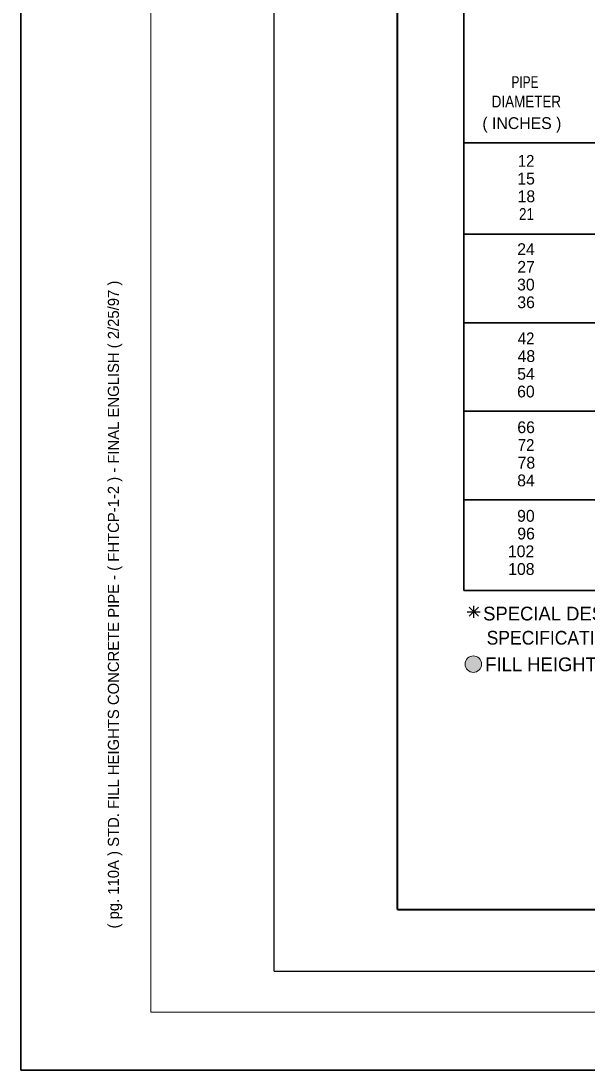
# Model space of a CAD drawing. Extents: x -11 to 393, y 8 to 509.
# Drawn here: x -10.5 to 58.3, y 242.7 to 370.4 of the extents above; entities that cross this region are included whole.
import ezdxf
from ezdxf.enums import TextEntityAlignment as Align

# ---------------------------------------------------------------- set-up
doc = ezdxf.new("R2010")
doc.units = 0
doc.header["$LTSCALE"] = 0.8
for name, color, linetype, lineweight in [('1', 7, 'Continuous', 40), ('10', 7, 'Continuous', 35), ('14', 7, 'Continuous', 35), ('15', 7, 'Continuous', 25), ('25', 7, 'Continuous', 25)]:
    doc.layers.add(name, color=color, linetype=linetype, lineweight=lineweight)

msp = doc.modelspace()

# ---------------------------------------------------------------- hatches: boundary and pattern name
at = {"layer": '25'}
msp.add_hatch(color=256, dxfattribs=at).paths.add_polyline_path([(45.5213, 292.1209, 1), (43.52, 292.1209, 1)])

# ---------------------------------------------------------------- linework, layer by layer
at = {"layer": '1', "lineweight": 13}
for q in [(5.2963, 479.754), (365.2694, 249.7714)]:
    msp.add_line((5.2963, 249.7714), q, dxfattribs=at)
at = {"layer": '1'}
for q in [(35.2941, 467.2553), (360.2695, 262.2705)]:
    msp.add_line((35.2941, 262.2705), q, dxfattribs=at)
at = {"layer": '1', "lineweight": 25}
msp.add_line((20.2953, 254.7713), (365.2694, 254.7713), dxfattribs=at)
msp.add_lwpolyline([(20.2953, 254.7713), (20.2953, 474.7545), (365.2694, 474.7545)], dxfattribs=at)
at = {"layer": '10'}
for p, q in [((43.3678, 355.5777), (165.5538, 355.5777)), ((43.3438, 344.4615), (165.5298, 344.4615)), ((43.3438, 333.6803), (165.5298, 333.6803)), ((43.3438, 322.8994), (165.5298, 322.8994)), ((43.3438, 312.1182), (165.5298, 312.1182))]:
    msp.add_line(p, q, dxfattribs=at)
at = {"layer": '14'}
for p, q in [((43.3678, 301.074), (43.3678, 441.144)), ((165.5538, 301.074), (43.3678, 301.074))]:
    msp.add_line(p, q, dxfattribs=at)
at = {"layer": '15'}
for p, q in [((44.0098, 297.9443), (45.1296, 299.064)), ((44.0098, 299.064), (45.1296, 297.9443)), ((44.5693, 297.7647), (44.5693, 299.2208)), ((43.7856, 298.5038), (45.331, 298.5038))]:
    msp.add_line(p, q, dxfattribs=at)
at = {"layer": '25', "lineweight": 35}
msp.add_lwpolyline([(-10.511, 242.7209), (370.9047, 242.7209), (370.9047, 509.1912), (-10.511, 509.1912)], close=True, dxfattribs=at)
at = {"layer": '25', "lineweight": 13}
msp.add_circle((44.5206, 292.1209), 1.0007, dxfattribs=at)

# ---------------------------------------------------------------- texts
at = {"layer": '1'}
msp.add_text('( pg. 110A ) STD. FILL HEIGHTS CONCRETE PIPE - ( FHTCP-1-2 ) - FINAL ENGLISH ( 2/25/97 )', height=1.35, rotation=90, dxfattribs=at).set_placement((1.4076, 299.3708), align=Align.CENTER)
at = {"layer": '15'}
for s, height, width, p in [('PIPE', 1.437, 0.75, (50.8011, 362.2459)), ('DIAMETER', 1.437, 0.85, (50.9748, 359.8827)), ('12', 1.437, 0.95, (50.938, 352.656)), ('21', 1.437, 0.85, (50.9866, 346.1873)), ('42', 1.437, 0.95, (50.938, 331.0542)), ('72', 1.437, 0.95, (50.938, 318.0769)), ('SPECIFICATIONS FOR HIGHWAY BRIDGES.', 1.677, 0.95, (68.3322, 294.4962))]:
    msp.add_text(s, height=height, dxfattribs=dict(at, width=width)).set_placement(p, align=Align.CENTER)
for s, height, p in [(' ( INCHES )', 1.437, (50.1578, 357.2509)), ('15', 1.437, (50.9382, 350.4994)), ('18', 1.437, (50.974, 348.3432)), ('24', 1.437, (50.9263, 341.9142)), ('27', 1.437, (50.9376, 339.7575)), ('30', 1.437, (50.9145, 337.6017)), ('36', 1.437, (50.9382, 335.4454)), ('48', 1.437, (50.974, 328.8975)), ('54', 1.437, (50.9263, 326.7413)), ('60', 1.437, (50.9145, 324.585)), ('66', 1.437, (50.9382, 320.2335)), ('78', 1.437, (50.974, 315.921)), ('84', 1.437, (50.9263, 313.7648)), ('90', 1.437, (50.9145, 309.4523)), ('96', 1.437, (50.9382, 307.296)), ('102', 1.437, (50.3275, 305.1398)), ('108', 1.437, (50.3631, 302.9835)), ('SPECIAL DESIGN PIPE.    DESIGN METHOD TO CONFORM TO CURRENT AASHTO STANDARD', 1.677, (95.9883, 297.4362)), ('FILL HEIGHT MEASURED FROM TOP OF PIPE TO TOP OF SUBGRADE.', 1.677, (83.6601, 291.2614))]:
    msp.add_text(s, height=height, dxfattribs=at).set_placement(p, align=Align.CENTER)

doc.saveas('drawing.dxf')
